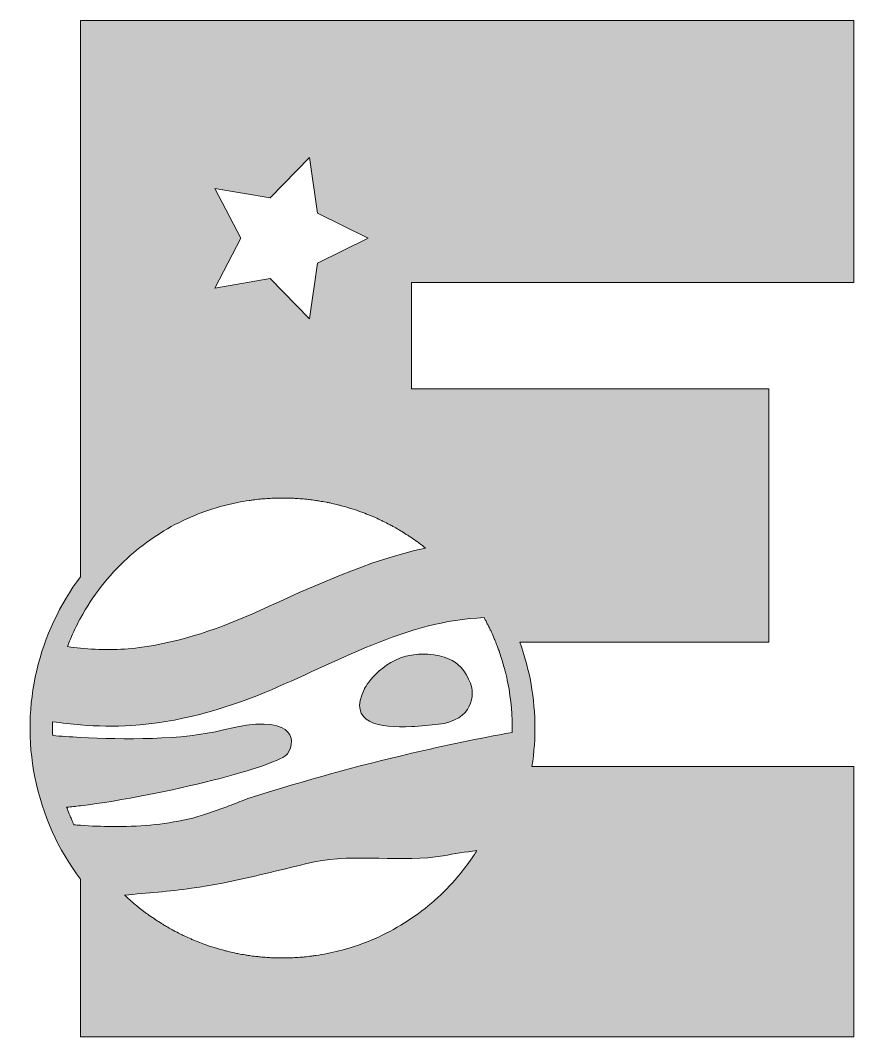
# Model space of a CAD drawing. Header units: millimetres. Extents: x -186 to -48, y -81 to 88.
import ezdxf

# ---------------------------------------------------------------- set-up
doc = ezdxf.new("R2010")
doc.units = ezdxf.units.MM
doc.header["$MEASUREMENT"] = 0
doc.layers.add('Layer 1', color=7, linetype='Continuous', lineweight=0)

# ---------------------------------------------------------------- blocks, each defined once
blk = doc.blocks.new('Block_0')
at = {"layer": 'Layer 1', "transparency": 33554687}
h = blk.add_hatch(color=7, dxfattribs=at)
h.dxf.hatch_style = 2
edge = h.paths.add_edge_path()
edge.add_spline(control_points=[(-107.01, -16.36), (-106.92, -16.59), (-106.83, -16.82), (-106.75, -17.05), (-106.63, -17.4), (-106.51, -17.76), (-106.4, -18.12), (-106.32, -18.34), (-106.25, -18.56), (-106.18, -18.79), (-106.06, -19.18), (-105.96, -19.58), (-105.85, -19.98), (-105.8, -20.18), (-105.74, -20.37), (-105.69, -20.56), (-105.54, -21.16), (-105.41, -21.76), (-105.28, -22.38), (-104.73, -25.13), (-104.51, -27.88), (-104.56, -30.58), (-110.16, -31.59), (-115.75, -32.75), (-121.31, -34.05), (-130.18, -36.13), (-138.98, -38.55), (-147.63, -41.3), (-148.03, -41.43), (-148.31, -41.52), (-148.49, -41.57), (-148.65, -41.63), (-148.84, -41.7), (-149.08, -41.79), (-150.06, -42.16), (-151.03, -42.58), (-152.02, -42.94), (-154.13, -43.7), (-156.28, -44.5), (-158.48, -45), (-162.57, -45.91), (-166.83, -46.25), (-171.03, -46.22), (-172.8, -46.21), (-174.56, -46.13), (-176.32, -46.01), (-176.68, -45.99), (-177.05, -45.96), (-177.41, -45.94), (-177.41, -45.94), (-177.41, -45.94), (-177.41, -45.94), (-177.55, -45.63), (-177.69, -45.32), (-177.82, -45.01), (-177.92, -44.79), (-178.01, -44.56), (-178.11, -44.33), (-178.24, -44), (-178.38, -43.66), (-178.5, -43.32), (-178.54, -43.22), (-178.58, -43.11), (-178.62, -43.01), (-177.87, -42.94), (-177.11, -42.85), (-176.32, -42.76), (-162.37, -41.07), (-143.15, -36.04), (-141.9, -34.13), (-140.26, -31.63), (-141.06, -27.23), (-152.56, -30.16), (-159.35, -31.88), (-169.3, -31.78), (-176.32, -31.41), (-178.08, -31.31), (-179.65, -31.2), (-180.94, -31.1), (-180.96, -30.6), (-180.97, -30.1), (-180.97, -29.6), (-180.97, -29.34), (-180.95, -29.07), (-180.95, -28.8), (-179.41, -29.02), (-177.87, -29.2), (-176.32, -29.33), (-173.53, -29.56), (-170.71, -29.61), (-167.84, -29.42), (-160.12, -28.91), (-152.79, -26.88), (-145.67, -23.93), (-134.09, -19.15), (-122.06, -11.92), (-109.22, -11.51), (-109.14, -11.67), (-109.05, -11.84), (-108.97, -12), (-108.79, -12.34), (-108.61, -12.69), (-108.43, -13.04), (-108.33, -13.25), (-108.24, -13.46), (-108.14, -13.67), (-107.98, -14), (-107.83, -14.34), (-107.69, -14.67), (-107.59, -14.9), (-107.5, -15.12), (-107.4, -15.35), (-107.37, -15.43), (-107.33, -15.52), (-107.3, -15.61), (-107.3, -15.61), (-107.29, -15.61), (-107.29, -15.61), (-107.19, -15.86), (-107.1, -16.11), (-107.01, -16.36)], knot_values=[0, 0, 0, 0, 1, 1, 1, 2, 2, 2, 3, 3, 3, 4, 4, 4, 5, 5, 5, 6, 6, 6, 7, 7, 7, 8, 8, 8, 9, 9, 9, 10, 10, 10, 11, 11, 11, 12, 12, 12, 13, 13, 13, 14, 14, 14, 15, 15, 15, 16, 16, 16, 17, 17, 17, 18, 18, 18, 19, 19, 19, 20, 20, 20, 21, 21, 21, 22, 22, 22, 23, 23, 23, 24, 24, 24, 25, 25, 25, 26, 26, 26, 27, 27, 27, 28, 28, 28, 29, 29, 29, 30, 30, 30, 31, 31, 31, 32, 32, 32, 33, 33, 33, 34, 34, 34, 35, 35, 35, 36, 36, 36, 37, 37, 37, 38, 38, 38, 39, 39, 39, 40, 40, 40, 40], degree=3, periodic=0)
edge = h.paths.add_edge_path()
edge.add_spline(control_points=[(-116.04, -51.07), (-114.18, -50.73), (-112.31, -50.45), (-110.44, -50.21), (-110.62, -50.49), (-110.79, -50.78), (-110.98, -51.06), (-111.66, -52.08), (-112.39, -53.06), (-113.16, -54.01), (-114.32, -55.43), (-115.58, -56.77), (-116.94, -58.02), (-118.3, -59.26), (-119.75, -60.42), (-121.29, -61.46), (-122.83, -62.51), (-124.46, -63.45), (-126.16, -64.27), (-127.86, -65.09), (-129.64, -65.79), (-131.5, -66.36), (-132.73, -66.74), (-134, -67.06), (-135.29, -67.31), (-135.93, -67.44), (-136.56, -67.55), (-137.2, -67.64), (-137.42, -67.68), (-137.65, -67.7), (-137.87, -67.73), (-138.28, -67.78), (-138.7, -67.84), (-139.11, -67.88), (-139.37, -67.9), (-139.62, -67.91), (-139.88, -67.93), (-140.26, -67.96), (-140.63, -68), (-141.01, -68.01), (-141.28, -68.03), (-141.55, -68.03), (-141.82, -68.03), (-142.18, -68.04), (-142.54, -68.06), (-142.9, -68.05), (-143.09, -68.05), (-143.27, -68.05), (-143.46, -68.04), (-143.87, -68.04), (-144.28, -68.03), (-144.69, -68.01), (-144.92, -67.99), (-145.15, -67.98), (-145.37, -67.96), (-145.74, -67.94), (-146.11, -67.91), (-146.48, -67.87), (-146.71, -67.85), (-146.95, -67.82), (-147.19, -67.79), (-147.54, -67.75), (-147.9, -67.71), (-148.25, -67.66), (-148.49, -67.62), (-148.72, -67.58), (-148.96, -67.55), (-149.31, -67.49), (-149.67, -67.42), (-150.02, -67.35), (-150.24, -67.31), (-150.47, -67.27), (-150.7, -67.22), (-151.07, -67.14), (-151.44, -67.05), (-151.8, -66.96), (-152, -66.91), (-152.21, -66.87), (-152.41, -66.82), (-152.85, -66.7), (-153.3, -66.57), (-153.74, -66.44), (-153.86, -66.4), (-153.97, -66.37), (-154.09, -66.34), (-154.64, -66.16), (-155.19, -65.98), (-155.74, -65.78), (-155.89, -65.73), (-156.04, -65.67), (-156.18, -65.61), (-156.58, -65.46), (-156.97, -65.31), (-157.36, -65.15), (-157.56, -65.07), (-157.75, -64.98), (-157.95, -64.89), (-158.29, -64.75), (-158.62, -64.6), (-158.95, -64.44), (-159.16, -64.35), (-159.37, -64.24), (-159.57, -64.14), (-159.89, -63.99), (-160.2, -63.83), (-160.51, -63.67), (-160.72, -63.56), (-160.93, -63.45), (-161.13, -63.33), (-161.44, -63.16), (-161.75, -62.99), (-162.05, -62.81), (-162.25, -62.7), (-162.45, -62.58), (-162.64, -62.46), (-162.95, -62.27), (-163.26, -62.07), (-163.57, -61.87), (-163.75, -61.76), (-163.93, -61.64), (-164.1, -61.52), (-164.46, -61.29), (-164.8, -61.04), (-165.15, -60.79), (-165.27, -60.7), (-165.4, -60.62), (-165.52, -60.53), (-165.98, -60.18), (-166.44, -59.83), (-166.89, -59.46), (-166.99, -59.38), (-167.08, -59.3), (-167.18, -59.22), (-167.53, -58.93), (-167.87, -58.64), (-168.2, -58.34), (-168.36, -58.2), (-168.51, -58.06), (-168.66, -57.92), (-168.78, -57.81), (-168.89, -57.7), (-169, -57.6), (-165.28, -57.28), (-161.55, -56.98), (-157.85, -56.47), (-150.98, -55.54), (-144.17, -53.6), (-137.41, -52.09), (-130.88, -50.63), (-122.62, -52.29), (-116.04, -51.07)], knot_values=[0, 0, 0, 0, 1, 1, 1, 2, 2, 2, 3, 3, 3, 4, 4, 4, 5, 5, 5, 6, 6, 6, 7, 7, 7, 8, 8, 8, 9, 9, 9, 10, 10, 10, 11, 11, 11, 12, 12, 12, 13, 13, 13, 14, 14, 14, 15, 15, 15, 16, 16, 16, 17, 17, 17, 18, 18, 18, 19, 19, 19, 20, 20, 20, 21, 21, 21, 22, 22, 22, 23, 23, 23, 24, 24, 24, 25, 25, 25, 26, 26, 26, 27, 27, 27, 28, 28, 28, 29, 29, 29, 30, 30, 30, 31, 31, 31, 32, 32, 32, 33, 33, 33, 34, 34, 34, 35, 35, 35, 36, 36, 36, 37, 37, 37, 38, 38, 38, 39, 39, 39, 40, 40, 40, 41, 41, 41, 42, 42, 42, 43, 43, 43, 44, 44, 44, 45, 45, 45, 46, 46, 46, 47, 47, 47, 48, 48, 48, 49, 49, 49, 50, 50, 50, 50], degree=3, periodic=0)
edge = h.paths.add_edge_path()
edge.add_spline(control_points=[(-178, -15.08), (-177.53, -13.95), (-177, -12.85), (-176.42, -11.77), (-176.39, -11.71), (-176.35, -11.66), (-176.32, -11.6), (-174.31, -7.9), (-171.69, -4.53), (-168.57, -1.67), (-165.85, 0.83), (-162.76, 2.94), (-159.35, 4.58), (-158.21, 5.13), (-157.04, 5.62), (-155.84, 6.06), (-154.04, 6.71), (-152.16, 7.24), (-150.22, 7.63), (-149.58, 7.76), (-148.94, 7.87), (-148.31, 7.96), (-148.09, 7.99), (-147.86, 8.01), (-147.64, 8.04), (-147.23, 8.1), (-146.81, 8.15), (-146.4, 8.19), (-146.14, 8.22), (-145.88, 8.23), (-145.62, 8.25), (-145.25, 8.28), (-144.87, 8.31), (-144.5, 8.33), (-144.23, 8.34), (-143.96, 8.34), (-143.68, 8.35), (-143.32, 8.36), (-142.96, 8.37), (-142.61, 8.37), (-142.42, 8.37), (-142.24, 8.36), (-142.06, 8.36), (-141.64, 8.35), (-141.23, 8.34), (-140.81, 8.32), (-140.59, 8.31), (-140.37, 8.29), (-140.14, 8.28), (-139.77, 8.25), (-139.4, 8.22), (-139.03, 8.19), (-138.79, 8.16), (-138.56, 8.14), (-138.33, 8.11), (-137.97, 8.07), (-137.61, 8.02), (-137.25, 7.97), (-137.02, 7.94), (-136.79, 7.9), (-136.56, 7.86), (-136.2, 7.8), (-135.84, 7.74), (-135.48, 7.67), (-135.26, 7.63), (-135.04, 7.58), (-134.82, 7.54), (-134.44, 7.46), (-134.06, 7.37), (-133.69, 7.27), (-133.5, 7.23), (-133.3, 7.18), (-133.11, 7.13), (-132.64, 7.01), (-132.18, 6.88), (-131.73, 6.74), (-131.63, 6.71), (-131.53, 6.69), (-131.43, 6.65), (-130.87, 6.48), (-130.31, 6.29), (-129.77, 6.09), (-129.63, 6.05), (-129.5, 5.99), (-129.37, 5.94), (-128.96, 5.79), (-128.55, 5.63), (-128.14, 5.46), (-127.95, 5.38), (-127.77, 5.3), (-127.58, 5.22), (-127.24, 5.07), (-126.89, 4.92), (-126.55, 4.76), (-126.35, 4.66), (-126.15, 4.56), (-125.95, 4.47), (-125.63, 4.31), (-125.3, 4.14), (-124.99, 3.98), (-124.78, 3.87), (-124.59, 3.76), (-124.39, 3.65), (-124.07, 3.48), (-123.76, 3.3), (-123.45, 3.12), (-123.26, 3.01), (-123.07, 2.9), (-122.88, 2.78), (-122.55, 2.58), (-122.24, 2.38), (-121.92, 2.17), (-121.75, 2.06), (-121.58, 1.96), (-121.41, 1.85), (-121.04, 1.6), (-120.68, 1.34), (-120.32, 1.08), (-120.22, 1), (-120.1, 0.93), (-120, 0.85), (-119.65, 0.59), (-119.32, 0.33), (-118.99, 0.06), (-128.58, -2.03), (-137.83, -6.38), (-146.63, -10.37), (-153.13, -13.31), (-159.46, -15.53), (-166.56, -16.48), (-169.8, -16.92), (-173.07, -16.89), (-176.32, -16.58), (-177.05, -16.51), (-177.77, -16.42), (-178.49, -16.33), (-178.49, -16.33), (-178.49, -16.33), (-178.49, -16.33), (-178.33, -15.91), (-178.17, -15.49), (-178, -15.08)], knot_values=[0, 0, 0, 0, 1, 1, 1, 2, 2, 2, 3, 3, 3, 4, 4, 4, 5, 5, 5, 6, 6, 6, 7, 7, 7, 8, 8, 8, 9, 9, 9, 10, 10, 10, 11, 11, 11, 12, 12, 12, 13, 13, 13, 14, 14, 14, 15, 15, 15, 16, 16, 16, 17, 17, 17, 18, 18, 18, 19, 19, 19, 20, 20, 20, 21, 21, 21, 22, 22, 22, 23, 23, 23, 24, 24, 24, 25, 25, 25, 26, 26, 26, 27, 27, 27, 28, 28, 28, 29, 29, 29, 30, 30, 30, 31, 31, 31, 32, 32, 32, 33, 33, 33, 34, 34, 34, 35, 35, 35, 36, 36, 36, 37, 37, 37, 38, 38, 38, 39, 39, 39, 40, 40, 40, 41, 41, 41, 42, 42, 42, 43, 43, 43, 44, 44, 44, 45, 45, 45, 46, 46, 46, 47, 47, 47, 47], degree=3, periodic=0)
edge = h.paths.add_edge_path()
edge.add_spline(control_points=[(-136.9, 55.67), (-136.9, 55.67), (-128.5, 51.52), (-128.5, 51.52), (-128.5, 51.52), (-136.9, 47.38), (-136.9, 47.38), (-136.9, 47.38), (-138.24, 38.12), (-138.24, 38.12), (-138.24, 38.12), (-144.78, 44.82), (-144.78, 44.82), (-144.78, 44.82), (-154.01, 43.24), (-154.01, 43.24), (-154.01, 43.24), (-149.65, 51.52), (-149.65, 51.52), (-149.65, 51.52), (-154.01, 59.81), (-154.01, 59.81), (-154.01, 59.81), (-144.78, 58.23), (-144.78, 58.23), (-144.78, 58.23), (-144.78, 58.23), (-144.78, 58.23), (-144.78, 58.23), (-138.24, 64.93), (-138.24, 64.93), (-138.24, 64.93), (-136.9, 55.67), (-136.9, 55.67)], knot_values=[0, 0, 0, 0, 1, 1, 1, 2, 2, 2, 3, 3, 3, 4, 4, 4, 5, 5, 5, 6, 6, 6, 7, 7, 7, 8, 8, 8, 9, 9, 9, 10, 10, 10, 11, 11, 11, 11], degree=3, periodic=0)
edge = h.paths.add_edge_path()
edge.add_spline(control_points=[(-47.8, 44.18), (-47.8, 44.18), (-47.8, 87.73), (-47.8, 87.73), (-47.8, 87.73), (-176.32, 87.73), (-176.32, 87.73), (-176.32, 87.73), (-176.32, -4.71), (-176.32, -4.71), (-183.21, -13.92), (-186.32, -25.9), (-183.9, -38.04), (-182.65, -44.34), (-180, -50.08), (-176.32, -54.98), (-176.32, -54.98), (-176.32, -81.13), (-176.32, -81.13), (-176.32, -81.13), (-47.8, -81.13), (-47.8, -81.13), (-47.8, -81.13), (-47.8, -36.26), (-47.8, -36.26), (-47.8, -36.26), (-101.27, -36.26), (-101.27, -36.26), (-100.53, -31.47), (-100.63, -26.54), (-101.6, -21.64), (-102.02, -19.57), (-102.59, -17.56), (-103.29, -15.61), (-103.29, -15.61), (-61.88, -15.61), (-61.88, -15.61), (-61.88, -15.61), (-61.88, 26.51), (-61.88, 26.51), (-61.88, 26.51), (-121.31, 26.51), (-121.31, 26.51), (-121.31, 26.51), (-121.31, 44.18), (-121.31, 44.18), (-121.31, 44.18), (-47.8, 44.18), (-47.8, 44.18)], knot_values=[0, 0, 0, 0, 1, 1, 1, 2, 2, 2, 3, 3, 3, 4, 4, 4, 5, 5, 5, 6, 6, 6, 7, 7, 7, 8, 8, 8, 9, 9, 9, 10, 10, 10, 11, 11, 11, 12, 12, 12, 13, 13, 13, 14, 14, 14, 15, 15, 15, 16, 16, 16, 16], degree=3, periodic=0)
h = blk.add_hatch(color=7, dxfattribs=at)
h.dxf.hatch_style = 2
edge = h.paths.add_edge_path()
edge.add_spline(control_points=[(-119.71, -17.57), (-120.27, -17.58), (-120.8, -17.64), (-121.31, -17.72), (-126.56, -18.59), (-129.13, -23.34), (-129.13, -23.34), (-131.98, -29.1), (-126.58, -29.85), (-121.31, -29.61), (-119.73, -29.53), (-118.16, -29.37), (-116.83, -29.23), (-111.06, -28.6), (-110.73, -24.12), (-111.51, -22.41), (-112.3, -20.7), (-113.37, -17.55), (-119.71, -17.57)], knot_values=[0, 0, 0, 0, 1, 1, 1, 2, 2, 2, 3, 3, 3, 4, 4, 4, 5, 5, 5, 6, 6, 6, 6], degree=3, periodic=0)
at = {"layer": 'Layer 1'}
for points, knots in [([(-47.8, 44.18), (-47.8, 44.18), (-47.8, 87.73), (-47.8, 87.73), (-47.8, 87.73), (-176.32, 87.73), (-176.32, 87.73), (-176.32, 87.73), (-176.32, -4.71), (-176.32, -4.71), (-183.21, -13.92), (-186.32, -25.9), (-183.9, -38.04), (-182.65, -44.34), (-180, -50.08), (-176.32, -54.98), (-176.32, -54.98), (-176.32, -81.13), (-176.32, -81.13), (-176.32, -81.13), (-47.8, -81.13), (-47.8, -81.13), (-47.8, -81.13), (-47.8, -36.26), (-47.8, -36.26), (-47.8, -36.26), (-101.27, -36.26), (-101.27, -36.26), (-100.53, -31.47), (-100.63, -26.54), (-101.6, -21.64), (-102.02, -19.57), (-102.59, -17.56), (-103.29, -15.61), (-103.29, -15.61), (-61.88, -15.61), (-61.88, -15.61), (-61.88, -15.61), (-61.88, 26.51), (-61.88, 26.51), (-61.88, 26.51), (-121.31, 26.51), (-121.31, 26.51), (-121.31, 26.51), (-121.31, 44.18), (-121.31, 44.18), (-121.31, 44.18), (-47.8, 44.18), (-47.8, 44.18)], [0, 0, 0, 0, 1, 1, 1, 2, 2, 2, 3, 3, 3, 4, 4, 4, 5, 5, 5, 6, 6, 6, 7, 7, 7, 8, 8, 8, 9, 9, 9, 10, 10, 10, 11, 11, 11, 12, 12, 12, 13, 13, 13, 14, 14, 14, 15, 15, 15, 16, 16, 16, 16]), ([(-136.9, 55.67), (-136.9, 55.67), (-128.5, 51.52), (-128.5, 51.52), (-128.5, 51.52), (-136.9, 47.38), (-136.9, 47.38), (-136.9, 47.38), (-138.24, 38.12), (-138.24, 38.12), (-138.24, 38.12), (-144.78, 44.82), (-144.78, 44.82), (-144.78, 44.82), (-154.01, 43.24), (-154.01, 43.24), (-154.01, 43.24), (-149.65, 51.52), (-149.65, 51.52), (-149.65, 51.52), (-154.01, 59.81), (-154.01, 59.81), (-154.01, 59.81), (-144.78, 58.23), (-144.78, 58.23), (-144.78, 58.23), (-144.78, 58.23), (-144.78, 58.23), (-144.78, 58.23), (-138.24, 64.93), (-138.24, 64.93), (-138.24, 64.93), (-136.9, 55.67), (-136.9, 55.67)], [0, 0, 0, 0, 1, 1, 1, 2, 2, 2, 3, 3, 3, 4, 4, 4, 5, 5, 5, 6, 6, 6, 7, 7, 7, 8, 8, 8, 9, 9, 9, 10, 10, 10, 11, 11, 11, 11]), ([(-178, -15.08), (-177.53, -13.95), (-177, -12.85), (-176.42, -11.77), (-176.39, -11.71), (-176.35, -11.66), (-176.32, -11.6), (-174.31, -7.9), (-171.69, -4.53), (-168.57, -1.67), (-165.85, 0.83), (-162.76, 2.94), (-159.35, 4.58), (-158.21, 5.13), (-157.04, 5.62), (-155.84, 6.06), (-154.04, 6.71), (-152.16, 7.24), (-150.22, 7.63), (-149.58, 7.76), (-148.94, 7.87), (-148.31, 7.96), (-148.09, 7.99), (-147.86, 8.01), (-147.64, 8.04), (-147.23, 8.1), (-146.81, 8.15), (-146.4, 8.19), (-146.14, 8.22), (-145.88, 8.23), (-145.62, 8.25), (-145.25, 8.28), (-144.87, 8.31), (-144.5, 8.33), (-144.23, 8.34), (-143.96, 8.34), (-143.68, 8.35), (-143.32, 8.36), (-142.96, 8.37), (-142.61, 8.37), (-142.42, 8.37), (-142.24, 8.36), (-142.06, 8.36), (-141.64, 8.35), (-141.23, 8.34), (-140.81, 8.32), (-140.59, 8.31), (-140.37, 8.29), (-140.14, 8.28), (-139.77, 8.25), (-139.4, 8.22), (-139.03, 8.19), (-138.79, 8.16), (-138.56, 8.14), (-138.33, 8.11), (-137.97, 8.07), (-137.61, 8.02), (-137.25, 7.97), (-137.02, 7.94), (-136.79, 7.9), (-136.56, 7.86), (-136.2, 7.8), (-135.84, 7.74), (-135.48, 7.67), (-135.26, 7.63), (-135.04, 7.58), (-134.82, 7.54), (-134.44, 7.46), (-134.06, 7.37), (-133.69, 7.27), (-133.5, 7.23), (-133.3, 7.18), (-133.11, 7.13), (-132.64, 7.01), (-132.18, 6.88), (-131.73, 6.74), (-131.63, 6.71), (-131.53, 6.69), (-131.43, 6.65), (-130.87, 6.48), (-130.31, 6.29), (-129.77, 6.09), (-129.63, 6.05), (-129.5, 5.99), (-129.37, 5.94), (-128.96, 5.79), (-128.55, 5.63), (-128.14, 5.46), (-127.95, 5.38), (-127.77, 5.3), (-127.58, 5.22), (-127.24, 5.07), (-126.89, 4.92), (-126.55, 4.76), (-126.35, 4.66), (-126.15, 4.56), (-125.95, 4.47), (-125.63, 4.31), (-125.3, 4.14), (-124.99, 3.98), (-124.78, 3.87), (-124.59, 3.76), (-124.39, 3.65), (-124.07, 3.48), (-123.76, 3.3), (-123.45, 3.12), (-123.26, 3.01), (-123.07, 2.9), (-122.88, 2.78), (-122.55, 2.58), (-122.24, 2.38), (-121.92, 2.17), (-121.75, 2.06), (-121.58, 1.96), (-121.41, 1.85), (-121.04, 1.6), (-120.68, 1.34), (-120.32, 1.08), (-120.22, 1), (-120.1, 0.93), (-120, 0.85), (-119.65, 0.59), (-119.32, 0.33), (-118.99, 0.06), (-128.58, -2.03), (-137.83, -6.38), (-146.63, -10.37), (-153.13, -13.31), (-159.46, -15.53), (-166.56, -16.48), (-169.8, -16.92), (-173.07, -16.89), (-176.32, -16.58), (-177.05, -16.51), (-177.77, -16.42), (-178.49, -16.33), (-178.49, -16.33), (-178.49, -16.33), (-178.49, -16.33), (-178.33, -15.91), (-178.17, -15.49), (-178, -15.08)], [0, 0, 0, 0, 1, 1, 1, 2, 2, 2, 3, 3, 3, 4, 4, 4, 5, 5, 5, 6, 6, 6, 7, 7, 7, 8, 8, 8, 9, 9, 9, 10, 10, 10, 11, 11, 11, 12, 12, 12, 13, 13, 13, 14, 14, 14, 15, 15, 15, 16, 16, 16, 17, 17, 17, 18, 18, 18, 19, 19, 19, 20, 20, 20, 21, 21, 21, 22, 22, 22, 23, 23, 23, 24, 24, 24, 25, 25, 25, 26, 26, 26, 27, 27, 27, 28, 28, 28, 29, 29, 29, 30, 30, 30, 31, 31, 31, 32, 32, 32, 33, 33, 33, 34, 34, 34, 35, 35, 35, 36, 36, 36, 37, 37, 37, 38, 38, 38, 39, 39, 39, 40, 40, 40, 41, 41, 41, 42, 42, 42, 43, 43, 43, 44, 44, 44, 45, 45, 45, 46, 46, 46, 47, 47, 47, 47]), ([(-107.01, -16.36), (-106.92, -16.59), (-106.83, -16.82), (-106.75, -17.05), (-106.63, -17.4), (-106.51, -17.76), (-106.4, -18.12), (-106.32, -18.34), (-106.25, -18.56), (-106.18, -18.79), (-106.06, -19.18), (-105.96, -19.58), (-105.85, -19.98), (-105.8, -20.18), (-105.74, -20.37), (-105.69, -20.56), (-105.54, -21.16), (-105.41, -21.76), (-105.28, -22.38), (-104.73, -25.13), (-104.51, -27.88), (-104.56, -30.58), (-110.16, -31.59), (-115.75, -32.75), (-121.31, -34.05), (-130.18, -36.13), (-138.98, -38.55), (-147.63, -41.3), (-148.03, -41.43), (-148.31, -41.52), (-148.49, -41.57), (-148.65, -41.63), (-148.84, -41.7), (-149.08, -41.79), (-150.06, -42.16), (-151.03, -42.58), (-152.02, -42.94), (-154.13, -43.7), (-156.28, -44.5), (-158.48, -45), (-162.57, -45.91), (-166.83, -46.25), (-171.03, -46.22), (-172.8, -46.21), (-174.56, -46.13), (-176.32, -46.01), (-176.68, -45.99), (-177.05, -45.96), (-177.41, -45.94), (-177.41, -45.94), (-177.41, -45.94), (-177.41, -45.94), (-177.55, -45.63), (-177.69, -45.32), (-177.82, -45.01), (-177.92, -44.79), (-178.01, -44.56), (-178.11, -44.33), (-178.24, -44), (-178.38, -43.66), (-178.5, -43.32), (-178.54, -43.22), (-178.58, -43.11), (-178.62, -43.01), (-177.87, -42.94), (-177.11, -42.85), (-176.32, -42.76), (-162.37, -41.07), (-143.15, -36.04), (-141.9, -34.13), (-140.26, -31.63), (-141.06, -27.23), (-152.56, -30.16), (-159.35, -31.88), (-169.3, -31.78), (-176.32, -31.41), (-178.08, -31.31), (-179.65, -31.2), (-180.94, -31.1), (-180.96, -30.6), (-180.97, -30.1), (-180.97, -29.6), (-180.97, -29.34), (-180.95, -29.07), (-180.95, -28.8), (-179.41, -29.02), (-177.87, -29.2), (-176.32, -29.33), (-173.53, -29.56), (-170.71, -29.61), (-167.84, -29.42), (-160.12, -28.91), (-152.79, -26.88), (-145.67, -23.93), (-134.09, -19.15), (-122.06, -11.92), (-109.22, -11.51), (-109.14, -11.67), (-109.05, -11.84), (-108.97, -12), (-108.79, -12.34), (-108.61, -12.69), (-108.43, -13.04), (-108.33, -13.25), (-108.24, -13.46), (-108.14, -13.67), (-107.98, -14), (-107.83, -14.34), (-107.69, -14.67), (-107.59, -14.9), (-107.5, -15.12), (-107.4, -15.35), (-107.37, -15.43), (-107.33, -15.52), (-107.3, -15.61), (-107.3, -15.61), (-107.29, -15.61), (-107.29, -15.61), (-107.19, -15.86), (-107.1, -16.11), (-107.01, -16.36)], [0, 0, 0, 0, 1, 1, 1, 2, 2, 2, 3, 3, 3, 4, 4, 4, 5, 5, 5, 6, 6, 6, 7, 7, 7, 8, 8, 8, 9, 9, 9, 10, 10, 10, 11, 11, 11, 12, 12, 12, 13, 13, 13, 14, 14, 14, 15, 15, 15, 16, 16, 16, 17, 17, 17, 18, 18, 18, 19, 19, 19, 20, 20, 20, 21, 21, 21, 22, 22, 22, 23, 23, 23, 24, 24, 24, 25, 25, 25, 26, 26, 26, 27, 27, 27, 28, 28, 28, 29, 29, 29, 30, 30, 30, 31, 31, 31, 32, 32, 32, 33, 33, 33, 34, 34, 34, 35, 35, 35, 36, 36, 36, 37, 37, 37, 38, 38, 38, 39, 39, 39, 40, 40, 40, 40]), ([(-119.71, -17.57), (-120.27, -17.58), (-120.8, -17.64), (-121.31, -17.72), (-126.56, -18.59), (-129.13, -23.34), (-129.13, -23.34), (-131.98, -29.1), (-126.58, -29.85), (-121.31, -29.61), (-119.73, -29.53), (-118.16, -29.37), (-116.83, -29.23), (-111.06, -28.6), (-110.73, -24.12), (-111.51, -22.41), (-112.3, -20.7), (-113.37, -17.55), (-119.71, -17.57)], [0, 0, 0, 0, 1, 1, 1, 2, 2, 2, 3, 3, 3, 4, 4, 4, 5, 5, 5, 6, 6, 6, 6]), ([(-116.04, -51.07), (-114.18, -50.73), (-112.31, -50.45), (-110.44, -50.21), (-110.62, -50.49), (-110.79, -50.78), (-110.98, -51.06), (-111.66, -52.08), (-112.39, -53.06), (-113.16, -54.01), (-114.32, -55.43), (-115.58, -56.77), (-116.94, -58.02), (-118.3, -59.26), (-119.75, -60.42), (-121.29, -61.46), (-122.83, -62.51), (-124.46, -63.45), (-126.16, -64.27), (-127.86, -65.09), (-129.64, -65.79), (-131.5, -66.36), (-132.73, -66.74), (-134, -67.06), (-135.29, -67.31), (-135.93, -67.44), (-136.56, -67.55), (-137.2, -67.64), (-137.42, -67.68), (-137.65, -67.7), (-137.87, -67.73), (-138.28, -67.78), (-138.7, -67.84), (-139.11, -67.88), (-139.37, -67.9), (-139.62, -67.91), (-139.88, -67.93), (-140.26, -67.96), (-140.63, -68), (-141.01, -68.01), (-141.28, -68.03), (-141.55, -68.03), (-141.82, -68.03), (-142.18, -68.04), (-142.54, -68.06), (-142.9, -68.05), (-143.09, -68.05), (-143.27, -68.05), (-143.46, -68.04), (-143.87, -68.04), (-144.28, -68.03), (-144.69, -68.01), (-144.92, -67.99), (-145.15, -67.98), (-145.37, -67.96), (-145.74, -67.94), (-146.11, -67.91), (-146.48, -67.87), (-146.71, -67.85), (-146.95, -67.82), (-147.19, -67.79), (-147.54, -67.75), (-147.9, -67.71), (-148.25, -67.66), (-148.49, -67.62), (-148.72, -67.58), (-148.96, -67.55), (-149.31, -67.49), (-149.67, -67.42), (-150.02, -67.35), (-150.24, -67.31), (-150.47, -67.27), (-150.7, -67.22), (-151.07, -67.14), (-151.44, -67.05), (-151.8, -66.96), (-152, -66.91), (-152.21, -66.87), (-152.41, -66.82), (-152.85, -66.7), (-153.3, -66.57), (-153.74, -66.44), (-153.86, -66.4), (-153.97, -66.37), (-154.09, -66.34), (-154.64, -66.16), (-155.19, -65.98), (-155.74, -65.78), (-155.89, -65.73), (-156.04, -65.67), (-156.18, -65.61), (-156.58, -65.46), (-156.97, -65.31), (-157.36, -65.15), (-157.56, -65.07), (-157.75, -64.98), (-157.95, -64.89), (-158.29, -64.75), (-158.62, -64.6), (-158.95, -64.44), (-159.16, -64.35), (-159.37, -64.24), (-159.57, -64.14), (-159.89, -63.99), (-160.2, -63.83), (-160.51, -63.67), (-160.72, -63.56), (-160.93, -63.45), (-161.13, -63.33), (-161.44, -63.16), (-161.75, -62.99), (-162.05, -62.81), (-162.25, -62.7), (-162.45, -62.58), (-162.64, -62.46), (-162.95, -62.27), (-163.26, -62.07), (-163.57, -61.87), (-163.75, -61.76), (-163.93, -61.64), (-164.1, -61.52), (-164.46, -61.29), (-164.8, -61.04), (-165.15, -60.79), (-165.27, -60.7), (-165.4, -60.62), (-165.52, -60.53), (-165.98, -60.18), (-166.44, -59.83), (-166.89, -59.46), (-166.99, -59.38), (-167.08, -59.3), (-167.18, -59.22), (-167.53, -58.93), (-167.87, -58.64), (-168.2, -58.34), (-168.36, -58.2), (-168.51, -58.06), (-168.66, -57.92), (-168.78, -57.81), (-168.89, -57.7), (-169, -57.6), (-165.28, -57.28), (-161.55, -56.98), (-157.85, -56.47), (-150.98, -55.54), (-144.17, -53.6), (-137.41, -52.09), (-130.88, -50.63), (-122.62, -52.29), (-116.04, -51.07)], [0, 0, 0, 0, 1, 1, 1, 2, 2, 2, 3, 3, 3, 4, 4, 4, 5, 5, 5, 6, 6, 6, 7, 7, 7, 8, 8, 8, 9, 9, 9, 10, 10, 10, 11, 11, 11, 12, 12, 12, 13, 13, 13, 14, 14, 14, 15, 15, 15, 16, 16, 16, 17, 17, 17, 18, 18, 18, 19, 19, 19, 20, 20, 20, 21, 21, 21, 22, 22, 22, 23, 23, 23, 24, 24, 24, 25, 25, 25, 26, 26, 26, 27, 27, 27, 28, 28, 28, 29, 29, 29, 30, 30, 30, 31, 31, 31, 32, 32, 32, 33, 33, 33, 34, 34, 34, 35, 35, 35, 36, 36, 36, 37, 37, 37, 38, 38, 38, 39, 39, 39, 40, 40, 40, 41, 41, 41, 42, 42, 42, 43, 43, 43, 44, 44, 44, 45, 45, 45, 46, 46, 46, 47, 47, 47, 48, 48, 48, 49, 49, 49, 50, 50, 50, 50])]:
    blk.add_open_spline(points, degree=3, knots=knots, dxfattribs=at)

msp = doc.modelspace()

# ---------------------------------------------------------------- block references
at = {"layer": 'Layer 1'}
msp.add_blockref('Block_0', (0, 0), dxfattribs=at)

doc.saveas('drawing.dxf')
